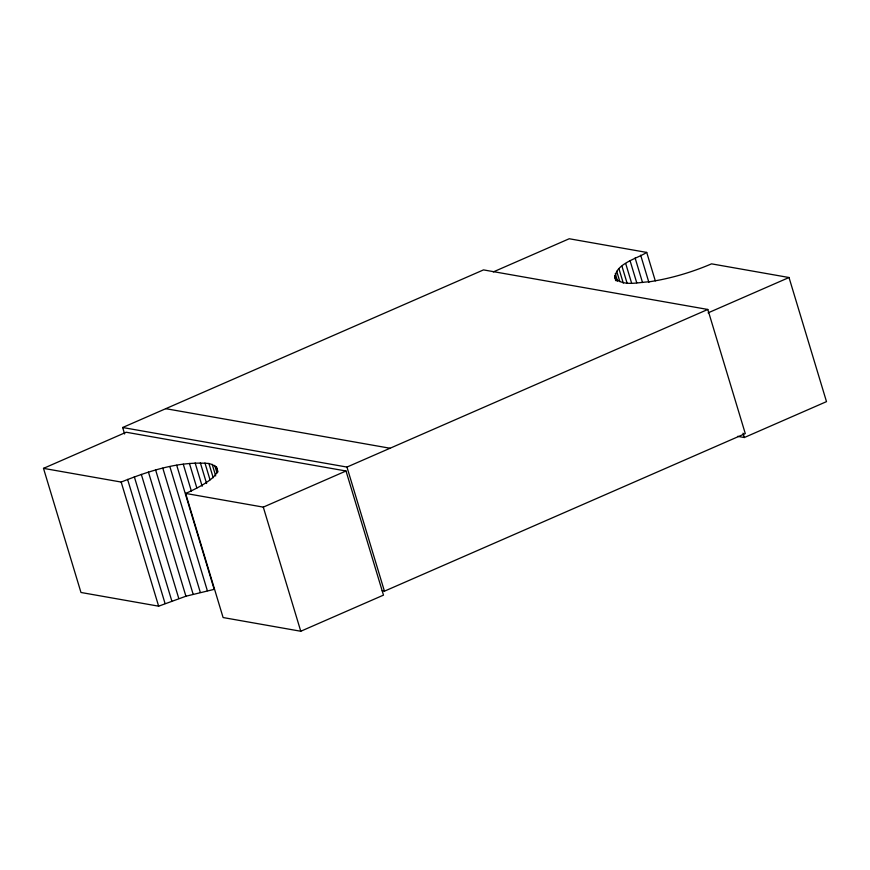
<?xml version="1.0" encoding="UTF-8"?>
<svg xmlns="http://www.w3.org/2000/svg" width="870" height="870" viewBox="0 0 870 870"><rect width="100%" height="100%" fill="white"/><g stroke="black" fill="none" stroke-linecap="round" stroke-linejoin="round"><path stroke-width="1.3" d="M615.547 280.205C612.208 264.545 636.818 258.912 646.714 252.42L655.306 280.869M43.5 468.364L126.215 432.238L346.01 470.996L383.485 595.123L300.77 631.25L223.101 617.548L185.625 493.431C193.455 490.082 234.628 471.083 208.909 463.492C178.709 461.046 148.879 471.04 121.169 482.056L43.5 468.364L80.975 592.481L158.644 606.183L185.919 596.222L214.183 589.36L176.708 465.243M124.606 433.967L122.659 427.507L483.502 269.896L707.81 309.459L745.285 433.575L384.431 591.176L382.169 590.774M493.29 271.918L569.23 238.75L646.714 252.42M122.659 427.507L346.956 467.07L707.81 309.459M185.625 493.431L263.295 507.123L346.01 470.996M708.104 312.863L789.025 277.519L826.5 401.635L744.339 437.523L737.673 436.349M789.025 277.519L711.54 263.849C691.585 272.386 670.574 278.574 649.096 281.826C638.232 282.163 622.92 286.959 614.764 277.628M165.746 408.672L390.054 448.246M743.023 433.184L744.339 437.523M640.668 255.182L648.868 282.337M635.111 257.988L642.528 282.554M630.097 260.793L636.731 282.772M625.704 263.567L631.555 282.957M621.985 266.263L627.053 283.076M618.983 268.873L623.268 283.087M616.732 271.331L619.853 281.673M615.275 273.637L617.613 281.391M614.611 275.736L616.178 280.912M346.956 467.07L384.431 591.176M263.295 507.123L300.77 631.25M216.445 466.733L218 471.91M214.694 465.374L217.032 473.128M212.171 464.286L215.684 475.923M208.909 463.492L213.204 477.717M204.95 463.014L210.029 479.827M200.35 462.84L206.592 483.524M195.152 462.981L202.177 486.254M189.432 463.427L196.848 487.994M183.255 464.188L191.454 491.343M169.867 466.581L207.343 590.697M162.81 468.18L200.285 592.307M155.643 470.028L193.118 594.156M148.444 472.105L185.919 596.222M141.31 474.367L178.785 598.495M134.328 476.803L171.803 600.931M127.585 479.381L165.061 603.497M121.169 482.056L158.644 606.183"/></g></svg>
